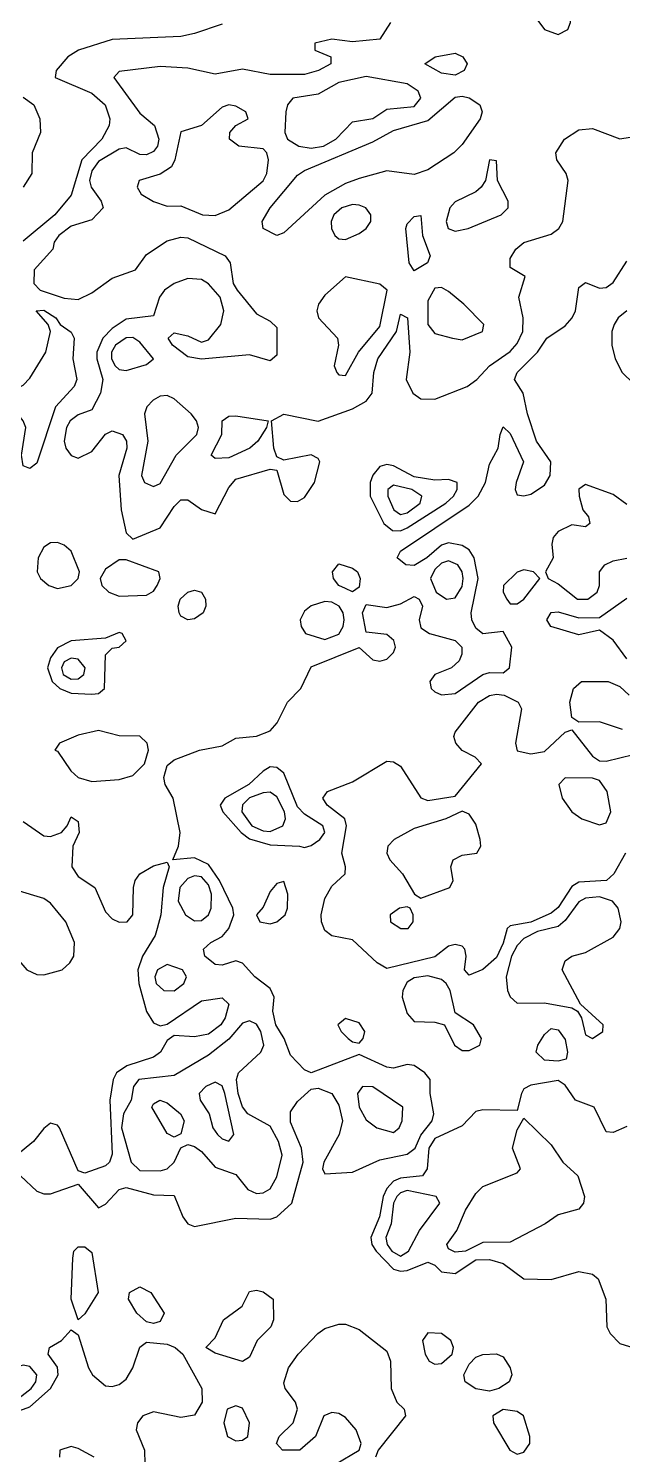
# Model space of a CAD drawing. Extents: x 425119 to 428731, y 1576976 to 1581037.
# Drawn here: x 425627 to 425887, y 1577873 to 1578496 of the extents above; entities that cross this region are included whole.
import ezdxf

# ---------------------------------------------------------------- set-up
doc = ezdxf.new("R2010")
doc.units = 21
doc.header["$MEASUREMENT"] = 0
doc.layers.add('C-TOPO-MAJR', color=3, linetype='Continuous')
doc.layers.add('C-TOPO-MINR', color=8, linetype='Continuous')

msp = doc.modelspace()

# ---------------------------------------------------------------- linework, layer by layer
at = {"layer": 'C-TOPO-MAJR', "elevation": 70}
for points in [[(425624.5, 1578465.89), (425629.17, 1578462.5), (425631.83, 1578456.5), (425632.05, 1578450.5), (425628.45, 1578441.5), (425628.24, 1578432.5), (425624.5, 1578426.59)], [(425888.5, 1578220.49), (425882.5, 1578228.62), (425876.5, 1578232.9), (425867.5, 1578230.95), (425855.27, 1578234.5), (425853.54, 1578237.5), (425855.5, 1578240.64), (425858.5, 1578240.92), (425867.5, 1578238.4), (425876.5, 1578238.46), (425888.5, 1578246.96)], [(425886.66, 1578189.5), (425876.5, 1578192.91), (425867.5, 1578192.74), (425864.5, 1578194.75), (425863.64, 1578201.5), (425865.2, 1578207.5), (425868.66, 1578210.5), (425880.37, 1578210.5), (425885.5, 1578208.27), (425889.61, 1578204.5)], [(425887.95, 1578135.5), (425882.84, 1578126.5), (425879.57, 1578123.5), (425867.5, 1578122.85), (425864.5, 1578120.87), (425858.5, 1578111.68), (425855.5, 1578109.2), (425846.5, 1578105.34), (425837.5, 1578103.7), (425836.13, 1578102.5), (425834.5, 1578096.19), (425831.5, 1578089.91), (425825.5, 1578084.62), (425819.5, 1578082.18), (425819.5, 1578082.18), (425817.59, 1578084.5), (425818.21, 1578090.5), (425817.74, 1578093.5), (425816.5, 1578094.85), (425813.5, 1578095.62), (425810.5, 1578094.82), (425804.5, 1578090.23), (425783.5, 1578085.06), (425779.29, 1578087.5), (425768.5, 1578097.62), (425759.5, 1578099.38), (425756.5, 1578101.74), (425754.94, 1578105.5), (425754.89, 1578108.5), (425756.5, 1578115.69), (425759.5, 1578121), (425765.41, 1578126.5), (425765.54, 1578129.5), (425763.93, 1578135.5), (425765.94, 1578147.5), (425765.18, 1578150.5), (425757.47, 1578156.5), (425755.56, 1578159.5), (425757.65, 1578162.5), (425768.5, 1578166.65), (425783.5, 1578175.7), (425786.5, 1578175.4), (425789.5, 1578173.44), (425798.5, 1578159.65), (425801.5, 1578158.47), (425813.5, 1578160.37), (425824.91, 1578174.5), (425822.21, 1578177.5), (425816.5, 1578180.34), (425813.81, 1578183.5), (425812.87, 1578186.5), (425813.5, 1578188.39), (425823.59, 1578201.5), (425828.5, 1578204.46), (425831.5, 1578204.94), (425834.89, 1578204.5), (425840.99, 1578201.5), (425842.41, 1578198.5), (425839.89, 1578183.5), (425840.5, 1578180.15), (425846.5, 1578178.9), (425852.5, 1578179.98), (425861.5, 1578188.32), (425864.5, 1578189.42), (425873.5, 1578177.92), (425876.5, 1578175.81), (425879.5, 1578175.68), (425891.5, 1578178.63)], [(425612.5, 1577888.08), (425627.5, 1577893.48), (425636.51, 1577901.5), (425639.76, 1577907.5), (425639.5, 1577910.77), (425635.47, 1577916.5), (425636.09, 1577919.5), (425641.32, 1577922.5), (425645.5, 1577927.18), (425648.5, 1577924.94), (425653.02, 1577910.5), (425654.83, 1577907.5), (425660.5, 1577902.74), (425663.5, 1577902.32), (425666.5, 1577903.2), (425669.5, 1577905.66), (425672.44, 1577910.5), (425675.5, 1577919.53), (425678.5, 1577921.83), (425687.5, 1577920.89), (425691.03, 1577919.5), (425694.32, 1577916.5), (425702.62, 1577901.5), (425702.85, 1577895.5), (425699.5, 1577889.82), (425693.5, 1577888.78), (425681.5, 1577891.29), (425676.81, 1577889.5), (425674.45, 1577886.5), (425673.92, 1577883.5), (425677.6, 1577874.5), (425677.73, 1577868.5)], [(425761.13, 1577868.5), (425771.48, 1577874.5), (425772.28, 1577877.5), (425770.16, 1577883.5), (425765.5, 1577888.91), (425762.5, 1577890.65), (425759.5, 1577891.07), (425755.95, 1577889.5), (425752.37, 1577880.5), (425745.48, 1577874.5), (425737.91, 1577874.5), (425735.33, 1577877.5), (425736.45, 1577880.5), (425742.55, 1577886.5), (425744.52, 1577892.5), (425743.65, 1577895.5), (425739.07, 1577901.5), (425738.5, 1577904.02), (425740.6, 1577910.5), (425744.72, 1577916.5), (425753.33, 1577925.5), (425756.5, 1577927.73), (425762.5, 1577929.7), (425765.5, 1577929.57), (425771.5, 1577927.23), (425783.5, 1577917.81), (425785.21, 1577913.5), (425785.39, 1577901.5), (425787.93, 1577895.5), (425791.13, 1577892.5), (425791.78, 1577889.5), (425779.81, 1577874.5), (425778.58, 1577871.5)], [(425655.6, 1577871.5), (425648.5, 1577875.26), (425645.5, 1577876.16), (425640.61, 1577874.5), (425640.34, 1577871.5)]]:
    msp.add_lwpolyline(points, dxfattribs=at)
for points in [[(425868.84, 1578150.5), (425876.5, 1578147.86), (425879.5, 1578148.72), (425881.52, 1578153.5), (425879.95, 1578162.5), (425876.5, 1578167.24), (425873.5, 1578168.29), (425861.5, 1578168.34), (425858.8, 1578165.5), (425860.31, 1578159.5), (425864.5, 1578153.59), (425868.84, 1578150.5)], [(425795.64, 1578117.5), (425798.5, 1578115.84), (425811.07, 1578120.5), (425812.6, 1578123.5), (425811.59, 1578129.5), (425812.64, 1578132.5), (425816.5, 1578134.57), (425822.94, 1578135.5), (425824.71, 1578138.5), (425824.44, 1578141.5), (425822.5, 1578148.09), (425819.5, 1578152.57), (425816.5, 1578153.88), (425809.32, 1578150.5), (425795.5, 1578146.29), (425786.72, 1578141.5), (425783.98, 1578138.5), (425783.52, 1578135.5), (425784.93, 1578132.5), (425790.45, 1578126.5), (425795.64, 1578117.5)], [(425789.71, 1578102.5), (425792.96, 1578102.5), (425795.04, 1578105.5), (425795.13, 1578108.5), (425793.7, 1578111.5), (425792.5, 1578112.05), (425789.14, 1578111.5), (425785.08, 1578108.5), (425785.23, 1578105.5), (425789.71, 1578102.5)], [(425852.5, 1578045.05), (425848.93, 1578048.5), (425849.62, 1578051.5), (425852.5, 1578056.19), (425855.5, 1578058.85), (425858.5, 1578058.31), (425861.5, 1578054.12), (425862.61, 1578048.5), (425861.93, 1578045.5), (425858.5, 1578044.57), (425852.5, 1578045.05)], [(425648.5, 1577931.48), (425645.52, 1577940.5), (425646.28, 1577958.5), (425646.67, 1577961.5), (425648.5, 1577963.45), (425651.5, 1577963.44), (425654.5, 1577960.97), (425657.39, 1577943.5), (425651.5, 1577934.21), (425648.5, 1577931.48)], [(425678.5, 1577930.68), (425674.27, 1577934.5), (425670.6, 1577940.5), (425671.08, 1577943.5), (425675.5, 1577945.99), (425680.39, 1577943.5), (425686.23, 1577934.5), (425684.5, 1577930.77), (425681.5, 1577929.86), (425678.5, 1577930.68)], [(425720.5, 1577913.29), (425708.5, 1577916.96), (425704.41, 1577919.5), (425708.5, 1577923.65), (425712.2, 1577931.5), (425720.3, 1577937.5), (425723.5, 1577943.94), (425726.5, 1577944.53), (425729.5, 1577943.82), (425733.79, 1577940.5), (425733.99, 1577931.5), (425732.81, 1577928.5), (425726.8, 1577922.5), (425723.5, 1577915.19), (425720.5, 1577913.29)], [(425822.5, 1577901.39), (425817.86, 1577904.5), (425817.22, 1577907.5), (425819.5, 1577912.13), (425822.5, 1577915.19), (425825.5, 1577916.32), (425831.5, 1577916.71), (425834.5, 1577915.4), (425837.54, 1577910.5), (425838.16, 1577907.5), (425837.09, 1577904.5), (425832.56, 1577901.5), (425828.5, 1577900.37), (425822.5, 1577901.39)]]:
    msp.add_lwpolyline(points, close=True, dxfattribs=at)
at = {"layer": 'C-TOPO-MINR'}
for points, elevation in [([(425852.58, 1578495.5), (425858.5, 1578493.25), (425862.67, 1578495.5), (425863.92, 1578498.5), (425864.25, 1578504.5), (425862.28, 1578510.5), (425855.5, 1578513.03), (425843.5, 1578511.91), (425839.08, 1578510.5), (425839.31, 1578507.5), (425846.5, 1578503.5), (425852.58, 1578495.5)], 73), ([(425807.5, 1578476.4), (425800.12, 1578480.5), (425804.65, 1578483.5), (425813.5, 1578485.07), (425816.85, 1578483.5), (425818.67, 1578480.5), (425817.36, 1578477.5), (425813.5, 1578475.48), (425807.5, 1578476.4)], 72), ([(425745.09, 1578444.5), (425750.5, 1578443.55), (425755.88, 1578444.5), (425761.19, 1578447.5), (425768.5, 1578455.1), (425777.5, 1578456.54), (425783.5, 1578460.67), (425795.5, 1578461.87), (425798.46, 1578465.5), (425797.29, 1578468.5), (425792.5, 1578471.69), (425774.5, 1578474.88), (425762.5, 1578472.24), (425753.5, 1578467.24), (425742.44, 1578465.5), (425740.16, 1578462.5), (425739.4, 1578459.5), (425738.94, 1578450.5), (425740.12, 1578447.5), (425745.09, 1578444.5)], 73), ([(425729.5, 1578408.45), (425729.02, 1578411.5), (425732.47, 1578417.5), (425744.5, 1578431.77), (425747.5, 1578433.87), (425777.5, 1578446.33), (425786.5, 1578451.32), (425801.5, 1578455.63), (425813.5, 1578465.93), (425816.5, 1578466.39), (425819.5, 1578465.56), (425824.21, 1578462.5), (425825.22, 1578459.5), (425824.36, 1578456.5), (425816.5, 1578445.2), (425812.89, 1578441.5), (425801.5, 1578434.21), (425795.5, 1578432.12), (425783.5, 1578433.67), (425771.5, 1578430.42), (425765.5, 1578428.2), (425756.5, 1578423.05), (425738.5, 1578406.66), (425735.5, 1578405.5), (425729.5, 1578408.45)], 72), ([(425702.91, 1578414.5), (425708.5, 1578414.16), (425714.5, 1578416.66), (425729.5, 1578429.35), (425731.03, 1578432.5), (425731.8, 1578438.5), (425731.07, 1578441.5), (425729.5, 1578443.39), (425718.85, 1578444.5), (425714.71, 1578447.5), (425714.88, 1578450.5), (425717.5, 1578453.47), (425722.86, 1578456.5), (425721.86, 1578459.5), (425717.5, 1578461.91), (425714.5, 1578462.5), (425711.5, 1578461.55), (425702.5, 1578453.56), (425693.5, 1578450.81), (425690.82, 1578438.5), (425689.39, 1578435.5), (425684.5, 1578432.21), (425675.27, 1578429.5), (425674.33, 1578426.5), (425676.13, 1578423.5), (425681.5, 1578420.26), (425687.5, 1578418.33), (425693.5, 1578418.47), (425702.91, 1578414.5)], 73), ([(425810.42, 1578408.5), (425813.5, 1578407.36), (425819.14, 1578408.5), (425833.51, 1578414.5), (425836.67, 1578417.5), (425836.67, 1578420.5), (425831.98, 1578429.5), (425831.5, 1578438.03), (425828.39, 1578438.5), (425826.77, 1578429.5), (425824.81, 1578426.5), (425822.5, 1578424.48), (425813.5, 1578420.18), (425811.18, 1578417.5), (425809.45, 1578411.5), (425810.42, 1578408.5)], 73), ([(425760.88, 1578405.5), (425762.5, 1578403.92), (425765.5, 1578403.65), (425771.5, 1578406.32), (425774.48, 1578408.5), (425776.5, 1578411.5), (425776.63, 1578414.5), (425774.34, 1578417.5), (425771.5, 1578418.73), (425768.5, 1578419.02), (425763.87, 1578417.5), (425760.41, 1578414.5), (425759.24, 1578411.5), (425759.38, 1578408.5), (425760.88, 1578405.5)], 73), ([(425795.5, 1578389.97), (425793.29, 1578393.5), (425791.89, 1578408.5), (425792.5, 1578410.52), (425795.5, 1578413.7), (425798.5, 1578414.13), (425799.14, 1578405.5), (425802.48, 1578396.5), (425801.36, 1578393.5), (425795.5, 1578389.97)], 72), ([(425761.69, 1578345.5), (425762.5, 1578344.53), (425765.5, 1578344.25), (425771.15, 1578354.5), (425780.5, 1578365.73), (425783.76, 1578381.5), (425780.5, 1578384.16), (425765.5, 1578387.44), (425756.5, 1578379.43), (425753.69, 1578375.5), (425752.93, 1578372.5), (425753.62, 1578369.5), (425761.95, 1578360.5), (425762.45, 1578357.5), (425760.53, 1578348.5), (425761.69, 1578345.5)], 73), ([(425812.35, 1578360.5), (425816.5, 1578359.85), (425825.43, 1578363.5), (425825.95, 1578366.5), (425817.27, 1578375.5), (425810.5, 1578381.03), (425807.5, 1578382.73), (425804.5, 1578382.37), (425801.5, 1578376.95), (425801.5, 1578366.49), (425804.5, 1578362.66), (425812.35, 1578360.5)], 73), ([(425624.5, 1578304.81), (425623.73, 1578309.5), (425625.62, 1578321.5), (425624.45, 1578324.5), (425617.23, 1578333.5), (425617.89, 1578336.5), (425624.5, 1578340.05), (425627.5, 1578343.11), (425634.44, 1578354.5), (425636.41, 1578363.5), (425635.48, 1578366.5), (425630.16, 1578372.5), (425633.5, 1578372.77), (425638.83, 1578369.5), (425640.74, 1578366.5), (425645.5, 1578363.23), (425646.87, 1578360.5), (425646.27, 1578351.5), (425648, 1578342.5), (425646.78, 1578339.5), (425638.65, 1578330.5), (425630.5, 1578305.88), (425627.5, 1578303.64), (425624.5, 1578304.81)], 71), ([(425664.75, 1578348.5), (425666.5, 1578346.91), (425669.5, 1578346.49), (425678.5, 1578349.12), (425681.52, 1578351.5), (425675.5, 1578358.76), (425672.5, 1578360.79), (425669.5, 1578360.74), (425664.89, 1578357.5), (425663.14, 1578354.5), (425663.09, 1578351.5), (425664.75, 1578348.5)], 73), ([(425677.52, 1578297.5), (425681.5, 1578295.67), (425684.5, 1578297.01), (425691.36, 1578309.5), (425700.42, 1578318.5), (425701.21, 1578321.5), (425700.29, 1578324.5), (425697.92, 1578327.5), (425690.5, 1578334), (425687.5, 1578335.56), (425684.5, 1578335.28), (425681.38, 1578333.5), (425678.57, 1578330.5), (425677.55, 1578327.5), (425679.01, 1578315.5), (425676.31, 1578300.5), (425677.52, 1578297.5)], 73), ([(425708.5, 1578308.02), (425706.76, 1578309.5), (425711.39, 1578318.5), (425711.62, 1578324.5), (425714.5, 1578326.46), (425717.5, 1578326.56), (425731.67, 1578324.5), (425730.99, 1578321.5), (425727.18, 1578315.5), (425723.67, 1578312.5), (425714.5, 1578308.3), (425708.5, 1578308.02)], 72), ([(425786.09, 1578276.5), (425789.5, 1578276.41), (425792.5, 1578277.7), (425809.33, 1578288.5), (425812.73, 1578291.5), (425814.36, 1578294.5), (425814.29, 1578297.5), (425810.5, 1578298.81), (425804.5, 1578298.48), (425795.5, 1578299.92), (425786.5, 1578304.7), (425783.5, 1578305.38), (425780.5, 1578304.41), (425777.5, 1578300.76), (425776.33, 1578297.5), (425776.25, 1578291.5), (425782.29, 1578279.5), (425786.09, 1578276.5)], 72), ([(425786.58, 1578285.5), (425789.5, 1578283.49), (425792.5, 1578284.25), (425798.11, 1578288.5), (425798.86, 1578291.5), (425794.53, 1578294.5), (425786.5, 1578296.3), (425784.01, 1578294.5), (425783.94, 1578291.5), (425786.58, 1578285.5)], 73), ([(425635.74, 1578252.5), (425639.5, 1578251.13), (425645.5, 1578252.5), (425648.5, 1578255.5), (425649.12, 1578258.5), (425645.49, 1578267.5), (425642.5, 1578270.17), (425639.5, 1578271.22), (425636.5, 1578271.11), (425633.5, 1578269.25), (425631.14, 1578264.5), (425630.71, 1578258.5), (425632.04, 1578255.5), (425635.74, 1578252.5)], 72), ([(425661.95, 1578249.5), (425666.5, 1578247.78), (425678.5, 1578248.25), (425681.5, 1578249.98), (425683.08, 1578252.5), (425684.48, 1578255.5), (425683.91, 1578258.5), (425669.5, 1578263.7), (425666.5, 1578263.67), (425660.5, 1578259.59), (425658.24, 1578255.5), (425658.98, 1578252.5), (425661.95, 1578249.5)], 72), ([(425765.5, 1578251.09), (425762.5, 1578252.53), (425760.25, 1578255.5), (425759.83, 1578258.5), (425762.5, 1578261.91), (425768.5, 1578260.04), (425770.71, 1578258.5), (425771.88, 1578255.5), (425771.5, 1578251.77), (425768.5, 1578249.71), (425765.5, 1578251.09)], 71), ([(425809.62, 1578246.5), (425813.5, 1578247.09), (425816.5, 1578252), (425816.98, 1578255.5), (425816.47, 1578258.5), (425814.59, 1578261.5), (425810.5, 1578263.25), (425807.5, 1578262.17), (425804.5, 1578259.4), (425802.67, 1578255.5), (425805.17, 1578249.5), (425809.62, 1578246.5)], 72), ([(425835.97, 1578246.5), (425837.5, 1578244.42), (425840.5, 1578244.4), (425843.5, 1578246.45), (425850.49, 1578255.5), (425847.77, 1578258.5), (425843.5, 1578259.27), (425840.5, 1578258.35), (425834.58, 1578252.5), (425834.38, 1578249.5), (425835.97, 1578246.5)], 71), ([(425696.5, 1578237.45), (425693.5, 1578239.09), (425692.78, 1578240.5), (425692.36, 1578243.5), (425693.16, 1578246.5), (425696.5, 1578249.57), (425699.5, 1578250.4), (425702.5, 1578249.59), (425704.33, 1578246.5), (425704.42, 1578243.5), (425703.23, 1578240.5), (425699.5, 1578237.9), (425696.5, 1578237.45)], 71), ([(425748.03, 1578231.5), (425756.5, 1578228.83), (425762.5, 1578231.24), (425764.45, 1578234.5), (425764.92, 1578237.5), (425764.52, 1578240.5), (425762.73, 1578243.5), (425759.5, 1578245.13), (425756.5, 1578245.42), (425750.5, 1578243.55), (425747.5, 1578241.32), (425745.68, 1578237.5), (425746.07, 1578234.5), (425748.03, 1578231.5)], 72), ([(425640.57, 1578207.5), (425645.5, 1578205.39), (425654.5, 1578205.03), (425657.5, 1578205.28), (425660.08, 1578207.5), (425660.5, 1578222.24), (425663.5, 1578225.08), (425666.5, 1578225.58), (425669.5, 1578228.29), (425667.88, 1578231.5), (425666.5, 1578231.89), (425660.5, 1578229.41), (425645.5, 1578228.29), (425639.5, 1578225.19), (425636.5, 1578220.89), (425635.22, 1578216.5), (425637.26, 1578210.5), (425640.57, 1578207.5)], 72), ([(425642.08, 1578213.5), (425645.5, 1578211.54), (425648.5, 1578211.73), (425651.05, 1578213.5), (425651.58, 1578216.5), (425648.5, 1578220.26), (425645.5, 1578220.68), (425642.5, 1578219.15), (425641.29, 1578216.5), (425642.08, 1578213.5)], 73), ([(425648.64, 1578168.5), (425654.5, 1578166.83), (425666.5, 1578167.73), (425672.5, 1578169.42), (425677.62, 1578174.5), (425679.35, 1578180.5), (425678.77, 1578183.5), (425675.5, 1578186.64), (425666.5, 1578186.82), (425657.5, 1578189.05), (425648.5, 1578187.02), (425640.36, 1578183.5), (425638.31, 1578180.5), (425639.5, 1578180.08), (425645.42, 1578171.5), (425648.64, 1578168.5)], 72), ([(425745.34, 1578138.5), (425747.5, 1578138.01), (425750.5, 1578138.82), (425754.19, 1578141.5), (425756.38, 1578144.5), (425755.52, 1578147.5), (425747.5, 1578152.6), (425744.5, 1578155.78), (425738.5, 1578170.4), (425735.5, 1578172.98), (425732.5, 1578173.18), (425729.5, 1578171.29), (425723.14, 1578165.5), (425712.65, 1578159.5), (425710.74, 1578156.5), (425711.87, 1578153.5), (425719.85, 1578144.5), (425723.5, 1578141.8), (425732.5, 1578139.06), (425745.34, 1578138.5)], 71), ([(425724.57, 1578147.5), (425729.5, 1578145.23), (425732.5, 1578145.01), (425738.02, 1578147.5), (425739.28, 1578150.5), (425738.75, 1578153.5), (425735.5, 1578160.16), (425732.5, 1578162.11), (425729.5, 1578161.88), (425723.5, 1578159.62), (425720.5, 1578156.65), (425720.18, 1578153.5), (425724.57, 1578147.5)], 72), ([(425695.47, 1578108.5), (425699.5, 1578105.89), (425702.5, 1578106.04), (425705.5, 1578108.51), (425706.72, 1578111.5), (425706.86, 1578117.5), (425705.5, 1578121.66), (425702.5, 1578125.1), (425699.5, 1578125.58), (425696.5, 1578124.43), (425692.97, 1578120.5), (425692.37, 1578114.5), (425695.47, 1578108.5)], 72), ([(425728.07, 1578105.5), (425732.5, 1578104.65), (425735.52, 1578105.5), (425739.04, 1578108.5), (425740.13, 1578111.5), (425740.27, 1578117.5), (425738.5, 1578123.17), (425735.5, 1578122.2), (425732.5, 1578118.7), (425729.5, 1578111.95), (425726.62, 1578108.5), (425728.07, 1578105.5)], 71), ([(425626.17, 1578084.5), (425630.5, 1578082.51), (425633.5, 1578082.24), (425641.58, 1578084.5), (425644.99, 1578087.5), (425646.75, 1578090.5), (425646.91, 1578096.5), (425643.22, 1578105.5), (425636.5, 1578113.65), (425633.5, 1578115.72), (425621.5, 1578119.3), (425618.5, 1578118.38), (425612.56, 1578114.5), (425610.4, 1578111.5), (425610.4, 1578108.5), (425620.98, 1578090.5), (425626.17, 1578084.5)], 71), ([(425873.47, 1578054.5), (425878.02, 1578057.5), (425878.1, 1578060.5), (425868.2, 1578069.5), (425860.31, 1578084.5), (425861.5, 1578088.39), (425864.5, 1578090.41), (425870.5, 1578092), (425882.5, 1578098.82), (425885.46, 1578102.5), (425886.02, 1578105.5), (425884.66, 1578111.5), (425882.22, 1578114.5), (425876.5, 1578116.45), (425870.5, 1578115.82), (425867.5, 1578114.17), (425861.5, 1578106.03), (425858.5, 1578103.45), (425849.5, 1578101.2), (425843.5, 1578098.25), (425840.5, 1578095.06), (425838.13, 1578090.5), (425835.71, 1578081.5), (425836.29, 1578075.5), (425837.5, 1578072.73), (425840.5, 1578069.97), (425852.5, 1578070.12), (425864.5, 1578067.84), (425866.9, 1578066.5), (425868.63, 1578063.5), (425870.5, 1578056.12), (425873.47, 1578054.5)], 71), ([(425686.04, 1578075.5), (425690.5, 1578075.39), (425694.76, 1578078.5), (425696.01, 1578081.5), (425694.18, 1578084.5), (425687.5, 1578086.78), (425683.34, 1578084.5), (425682.12, 1578081.5), (425682.72, 1578078.5), (425686.04, 1578075.5)], 72), ([(425813.22, 1578051.5), (425816.5, 1578049.24), (425819.5, 1578049.25), (425824.19, 1578051.5), (425824.99, 1578054.5), (425821.43, 1578060.5), (425813.5, 1578065.77), (425811.28, 1578075.5), (425809.5, 1578078.5), (425807.5, 1578080.23), (425801.5, 1578081.9), (425795.5, 1578080.98), (425792.5, 1578079.05), (425790.49, 1578075.5), (425790.25, 1578072.5), (425792.5, 1578065.41), (425795.5, 1578061.87), (425804.5, 1578061.56), (425808.84, 1578060.5), (425813.22, 1578051.5)], 71), ([(425722.82, 1577988.5), (425726.5, 1577986.8), (425729.5, 1577987.03), (425732.5, 1577988.76), (425735.5, 1577994.05), (425737.84, 1578003.5), (425736.25, 1578009.5), (425732.5, 1578016.18), (425722.75, 1578021.5), (425720.5, 1578024.56), (425718.59, 1578030.5), (425717.84, 1578036.5), (425718.72, 1578039.5), (425728.5, 1578048.5), (425729.74, 1578051.5), (425728.51, 1578057.5), (425726.5, 1578060.76), (425723.5, 1578062.27), (425720.5, 1578061.23), (425714.5, 1578054.24), (425705.5, 1578047.13), (425690.5, 1578038.34), (425675.16, 1578036.5), (425672.74, 1578033.5), (425671.75, 1578027.5), (425668.36, 1578021.5), (425667.47, 1578015.5), (425671.8, 1578000.5), (425675.5, 1577996.82), (425684.5, 1577996.72), (425687.5, 1577997.59), (425690.5, 1578000.5), (425693.5, 1578006.75), (425696.5, 1578008.21), (425699.5, 1578007.33), (425702.5, 1578005.08), (425708.5, 1577998.2), (425717.5, 1577994.99), (425722.82, 1577988.5)], 72), ([(425766.59, 1578054.5), (425768.5, 1578052.99), (425771.5, 1578052.5), (425773.27, 1578054.5), (425773.98, 1578057.5), (425771.5, 1578061.29), (425765.5, 1578063.21), (425762.17, 1578060.5), (425763.59, 1578057.5), (425766.59, 1578054.5)], 71), ([(425709.56, 1578012.5), (425711.5, 1578010.65), (425714.5, 1578009.63), (425716.62, 1578012.5), (425712.72, 1578030.5), (425711.5, 1578033.85), (425708.5, 1578035.36), (425704.47, 1578033.5), (425701.56, 1578030.5), (425701.98, 1578027.5), (425705.87, 1578021.5), (425707.45, 1578015.5), (425709.56, 1578012.5)], 73), ([(425779.17, 1578015.5), (425786.5, 1578013.38), (425788.89, 1578015.5), (425790.23, 1578018.5), (425790.55, 1578024.5), (425777.5, 1578033.39), (425772.97, 1578033.5), (425770.69, 1578030.5), (425771.5, 1578024.53), (425774.5, 1578018.98), (425779.17, 1578015.5)], 72), ([(425690.5, 1578011.3), (425687.5, 1578012.94), (425680.82, 1578024.5), (425681.5, 1578025.95), (425684.23, 1578027.5), (425687.5, 1578026.33), (425693.33, 1578021.5), (425694.91, 1578018.5), (425693.5, 1578012.82), (425690.5, 1578011.3)], 72), ([(425813.5, 1577961.11), (425810.5, 1577962.56), (425809.87, 1577964.5), (425814.21, 1577970.5), (425817.91, 1577979.5), (425822.5, 1577986.81), (425825.5, 1577989.76), (425840.5, 1577995.72), (425842.04, 1577997.5), (425838.49, 1578006.5), (425840.5, 1578014.57), (425843.5, 1578019.6), (425855.5, 1578008.02), (425860.46, 1578000.5), (425867.08, 1577994.5), (425869.99, 1577985.5), (425869.57, 1577982.5), (425867.5, 1577979.94), (425858.5, 1577977.43), (425852.84, 1577973.5), (425837.5, 1577965.42), (425825.5, 1577965.39), (425817.99, 1577961.5), (425813.5, 1577961.11)], 71), ([(425785.79, 1577961.5), (425789.5, 1577959.3), (425793.11, 1577961.5), (425797.82, 1577970.5), (425806.67, 1577982.5), (425805.09, 1577985.5), (425792.5, 1577988.02), (425789.5, 1577987.07), (425787.9, 1577985.5), (425786.49, 1577982.5), (425785.5, 1577973.5), (425783.17, 1577967.5), (425783.64, 1577964.5), (425785.79, 1577961.5)], 72), ([(425802.08, 1577913.5), (425804.5, 1577912.17), (425807.5, 1577912.5), (425812.09, 1577916.5), (425812.7, 1577919.5), (425811.5, 1577922.5), (425807.5, 1577925.56), (425801.5, 1577925.91), (425799.15, 1577922.5), (425800.33, 1577916.5), (425802.08, 1577913.5)], 71), ([(425611.94, 1577898.5), (425615.5, 1577895.84), (425621.5, 1577896.47), (425627.99, 1577901.5), (425630.08, 1577904.5), (425630.51, 1577907.5), (425627.5, 1577911.09), (425624.5, 1577911.72), (425621.5, 1577910.89), (425613.73, 1577904.5), (425611.9, 1577901.5), (425611.94, 1577898.5)], 71), ([(425713.93, 1577880.5), (425717.5, 1577878.6), (425720.5, 1577878.91), (425722.8, 1577880.5), (425723.43, 1577886.5), (425720.5, 1577892.99), (425717.5, 1577893.98), (425713.77, 1577892.5), (425712.35, 1577886.5), (425713.93, 1577880.5)], 71), ([(425837.35, 1577874.5), (425840.5, 1577872.77), (425843.5, 1577873.69), (425846.15, 1577877.5), (425846.13, 1577880.5), (425843.39, 1577889.5), (425840.5, 1577891.43), (425834.5, 1577892.39), (425829.96, 1577889.5), (425830.14, 1577886.5), (425837.35, 1577874.5)], 71)]:
    msp.add_lwpolyline(points, close=True, dxfattribs=dict(at, elevation=elevation))
for points, elevation in [([(425711.5, 1578497.79), (425699.5, 1578493.68), (425693.5, 1578492.48), (425663.5, 1578491.16), (425648.79, 1578486.5), (425644.07, 1578483.5), (425638.99, 1578477.5), (425638.51, 1578474.5), (425654.5, 1578467.71), (425660.31, 1578462.5), (425662.46, 1578456.5), (425662.06, 1578453.5), (425658.94, 1578447.5), (425650.15, 1578438.5), (425645.5, 1578423.08), (425638.36, 1578414.5), (425624.5, 1578402.92)], 71), ([(425785.2, 1578498.5), (425780.5, 1578491.25), (425768.5, 1578490.13), (425759.5, 1578491.19), (425752.07, 1578489.5), (425752.13, 1578486.5), (425759.07, 1578483.5), (425759.1, 1578480.5), (425753.63, 1578477.5), (425747.5, 1578475.76), (425732.5, 1578475.76), (425720.5, 1578478.09), (425708.5, 1578475.89), (425696.5, 1578478.55), (425684.5, 1578479.24), (425666.5, 1578477.13), (425664.19, 1578474.5), (425675.5, 1578458.9), (425681.91, 1578453.5), (425683.88, 1578447.5), (425683.22, 1578444.5), (425681.5, 1578442.08), (425678.5, 1578440.65), (425675.5, 1578440.89), (425669.5, 1578443.8), (425666.5, 1578443.15), (425657.5, 1578437.74), (425654.5, 1578433.75), (425653.57, 1578429.5), (425654.19, 1578426.5), (425658.66, 1578420.5), (425659.51, 1578417.5), (425654.5, 1578412.35), (425645.5, 1578409.52), (425640.09, 1578405.5), (425638.1, 1578402.5), (425637.43, 1578399.5), (425629.33, 1578390.5), (425629.2, 1578384.5), (425632, 1578381.5), (425642.5, 1578378.01), (425648.5, 1578377.45), (425654.5, 1578380.36), (425663.5, 1578386.82), (425673.63, 1578390.5), (425678.5, 1578397.07), (425687.5, 1578403.11), (425693.5, 1578404.74), (425696.5, 1578404.38), (425712.85, 1578396.5), (425715, 1578393.5), (425716.36, 1578384.5), (425718.09, 1578381.5), (425726.5, 1578371.15), (425732.5, 1578367.97), (425735.5, 1578365.19), (425735.5, 1578353.14), (425732.5, 1578350.73), (425723.5, 1578353.33), (425702.5, 1578351.37), (425696.5, 1578352.35), (425689.87, 1578357.5), (425687.93, 1578360.5), (425690.5, 1578362.87), (425696.5, 1578361.66), (425702.5, 1578358.88), (425705.5, 1578359.78), (425710.93, 1578366.5), (425712.35, 1578372.5), (425710.73, 1578378.5), (425705.5, 1578384.3), (425702.5, 1578386.16), (425696.5, 1578386.58), (425690.5, 1578384.41), (425686.27, 1578381.5), (425684.15, 1578378.5), (425681.5, 1578370.27), (425669.5, 1578368.86), (425663.5, 1578364.85), (425659.29, 1578360.5), (425656.8, 1578354.5), (425656.78, 1578351.5), (425659.3, 1578342.5), (425658.3, 1578336.5), (425654.5, 1578329.26), (425648.5, 1578327.01), (425645.08, 1578324.5), (425643.45, 1578321.5), (425642.5, 1578315.5), (425643.25, 1578312.5), (425645.5, 1578309.24), (425648.5, 1578308.17), (425654.5, 1578311.06), (425660.5, 1578318.6), (425663.5, 1578320.1), (425668.02, 1578318.5), (425669.71, 1578315.5), (425669.84, 1578312.5), (425666.3, 1578300.5), (425667.38, 1578285.5), (425669.5, 1578275.54), (425672.5, 1578272.73), (425684.5, 1578277.67), (425690.5, 1578286.95), (425693.5, 1578289.89), (425696.5, 1578289.86), (425702.5, 1578285.7), (425708.5, 1578283.83), (425714.5, 1578295.29), (425717.5, 1578298.9), (425732.5, 1578303.29), (425735.5, 1578302.83), (425738.5, 1578292.31), (425741.5, 1578289.33), (425744.5, 1578289.12), (425747.5, 1578290.95), (425751.89, 1578297.5), (425754.32, 1578306.5), (425753.5, 1578308.04), (425750.5, 1578309.6), (425738.5, 1578307.24), (425735.5, 1578308.69), (425734.11, 1578312.5), (425733.06, 1578324.5), (425738.5, 1578327.38), (425753.5, 1578324.26), (425768.5, 1578329.62), (425774.5, 1578333.01), (425777.19, 1578336.5), (425777.84, 1578345.5), (425779.57, 1578351.5), (425787.74, 1578363.5), (425789.5, 1578371.13), (425792.55, 1578369.5), (425793.63, 1578354.5), (425792.06, 1578342.5), (425794.97, 1578336.5), (425798.5, 1578334.04), (425804.5, 1578333.88), (425818.67, 1578339.5), (425822.94, 1578342.5), (425828.5, 1578348.5), (425837.5, 1578354.78), (425840.5, 1578358.21), (425843.08, 1578363.5), (425843.19, 1578369.5), (425841.34, 1578378.5), (425844.09, 1578387.5), (425837.5, 1578391.46), (425837.5, 1578395.41), (425840, 1578399.5), (425843.5, 1578402.34), (425855.5, 1578406.02), (425858.82, 1578408.5), (425860.55, 1578411.5), (425862.88, 1578429.5), (425862.01, 1578432.5), (425857.98, 1578438.5), (425857.46, 1578441.5), (425861.32, 1578447.5), (425867.5, 1578451.64), (425873.5, 1578452.26), (425885.5, 1578447.65), (425915.5, 1578452.5)], 72), ([(425623.37, 1577994.5), (425630.5, 1577987.79), (425633.5, 1577986.54), (425636.5, 1577986.55), (425648.5, 1577990.85), (425657.5, 1577980.47), (425660.5, 1577982.05), (425666.5, 1577988.48), (425669.5, 1577989.43), (425681.5, 1577986.21), (425690.5, 1577985.89), (425694.36, 1577976.5), (425696.5, 1577973.43), (425699.5, 1577972.34), (425717.5, 1577975.94), (425732.5, 1577975.54), (425735.5, 1577976.6), (425742.05, 1577982.5), (425747.03, 1578000.5), (425746.25, 1578006.5), (425741.5, 1578017.98), (425741.5, 1578022.38), (425744.5, 1578026.97), (425750.5, 1578032.41), (425753.5, 1578032.76), (425759.5, 1578030.38), (425762.5, 1578025.42), (425764.2, 1578018.5), (425762.69, 1578012.5), (425756.06, 1578000.5), (425755.39, 1577997.5), (425756.5, 1577995.3), (425768.5, 1577996.01), (425780.5, 1578001.47), (425792.5, 1578003.88), (425795.93, 1578006.5), (425798.5, 1578012.28), (425803.33, 1578018.5), (425804.17, 1578021.5), (425802.55, 1578030.5), (425802.48, 1578036.5), (425800.21, 1578039.5), (425795.5, 1578042.74), (425792.5, 1578043.15), (425786.5, 1578041.47), (425783.5, 1578041.94), (425771.5, 1578047.47), (425750.5, 1578039.53), (425747.5, 1578040.73), (425741.5, 1578047.2), (425738.65, 1578054.5), (425734.95, 1578060.5), (425733.64, 1578066.5), (425734.25, 1578072.5), (425732.5, 1578076.41), (425725.81, 1578081.5), (425720.5, 1578087.36), (425717.5, 1578088.39), (425711.5, 1578086.6), (425708.5, 1578086.78), (425704.02, 1578090.5), (425703.33, 1578093.5), (425706.61, 1578096.5), (425711.5, 1578099.06), (425714.41, 1578102.5), (425716.7, 1578108.5), (425716.27, 1578111.5), (425710.31, 1578123.5), (425705.5, 1578130.51), (425699.5, 1578133.39), (425689.96, 1578132.5), (425692.45, 1578138.5), (425693.21, 1578144.5), (425690.15, 1578159.5), (425686.6, 1578165.5), (425686, 1578168.5), (425687.5, 1578173.78), (425690.5, 1578176.31), (425701.6, 1578180.5), (425711.5, 1578182.33), (425717.5, 1578185.79), (425726.5, 1578186.64), (425732.5, 1578189.02), (425735.65, 1578192.5), (425740.07, 1578201.5), (425746, 1578207.5), (425750.5, 1578216.86), (425771.5, 1578225.43), (425777.5, 1578219.95), (425780.5, 1578219.33), (425783.5, 1578220.21), (425786.5, 1578223.21), (425787.33, 1578225.5), (425786.67, 1578228.5), (425783.5, 1578231.04), (425774.5, 1578232.1), (425772.87, 1578240.5), (425774.5, 1578244.16), (425783.5, 1578242.88), (425789.5, 1578244.47), (425795.5, 1578247.73), (425797.7, 1578246.5), (425799.22, 1578243.5), (425797.7, 1578237.5), (425798.5, 1578234.04), (425802.17, 1578231.5), (425813.5, 1578228.5), (425816.32, 1578225.5), (425816.37, 1578222.5), (425815.13, 1578219.5), (425811.78, 1578216.5), (425804.61, 1578213.5), (425802.39, 1578210.5), (425802.97, 1578207.5), (425804.5, 1578206.02), (425807.5, 1578204.74), (425813.5, 1578205.25), (425825.5, 1578213.6), (425828.5, 1578214.47), (425834.5, 1578214.3), (425837.17, 1578216.5), (425838.28, 1578225.5), (425834.5, 1578232.43), (425825.5, 1578231.4), (425822.5, 1578233.81), (425820.72, 1578237.5), (425820.41, 1578240.5), (425823.5, 1578255.5), (425821.75, 1578264.5), (425819.5, 1578268.04), (425816.5, 1578270.01), (425810.5, 1578271.12), (425807.5, 1578270.14), (425801.12, 1578264.5), (425795.5, 1578261.23), (425791.82, 1578261.5), (425788.04, 1578264.5), (425789.54, 1578267.5), (425819.5, 1578287.65), (425823.57, 1578291.5), (425826.66, 1578297.5), (425828.5, 1578305.5), (425832.3, 1578312.5), (425833.09, 1578318.5), (425834.5, 1578321.75), (425837.5, 1578318.9), (425843.3, 1578306.5), (425840.15, 1578297.5), (425839.62, 1578294.5), (425840.5, 1578292.08), (425843.5, 1578291.62), (425846.5, 1578292.45), (425852.5, 1578296.27), (425854.95, 1578300.5), (425855.26, 1578306.5), (425849, 1578315.5), (425845.02, 1578327.5), (425843.21, 1578336.5), (425839.38, 1578342.5), (425840.63, 1578345.5), (425849.43, 1578354.5), (425853.6, 1578360.5), (425861.5, 1578365.94), (425864.64, 1578369.5), (425866.09, 1578372.5), (425867.5, 1578382.75), (425870.5, 1578384.85), (425876.5, 1578382.49), (425879.5, 1578382.64), (425882.5, 1578384.87), (425888.5, 1578394.15)], 71), ([(425888.5, 1578372.46), (425884.76, 1578369.5), (425882.93, 1578366.5), (425881.99, 1578363.5), (425881.96, 1578357.5), (425883.44, 1578351.5), (425886.55, 1578345.5), (425891.5, 1578340.71)], 71), ([(425888.5, 1578287.85), (425882.5, 1578292.3), (425870.5, 1578296.58), (425867.5, 1578294.56), (425867.63, 1578291.5), (425869.23, 1578285.5), (425871.75, 1578282.5), (425872.29, 1578279.5), (425870.5, 1578278.18), (425864.5, 1578278.99), (425858.5, 1578276.05), (425856.25, 1578273.5), (425855.65, 1578270.5), (425856.34, 1578264.5), (425852.98, 1578258.5), (425854.07, 1578255.5), (425858.5, 1578253.24), (425866.95, 1578246.5), (425866.95, 1578246.5), (425871.49, 1578246.5), (425875.49, 1578249.5), (425876.55, 1578252.5), (425876.64, 1578258.5), (425878.89, 1578261.5), (425882.5, 1578263.3), (425888.5, 1578264.45)], 71), ([(425624.5, 1578149.27), (425633.5, 1578143.06), (425636.5, 1578142.84), (425641.23, 1578144.5), (425643.83, 1578147.5), (425645.5, 1578151.42), (425648.5, 1578149.34), (425649.03, 1578144.5), (425646.3, 1578138.5), (425645.78, 1578129.5), (425648.5, 1578125.36), (425655.93, 1578120.5), (425660.5, 1578109.79), (425663.5, 1578106.78), (425666.5, 1578105.29), (425669.96, 1578105.5), (425672.49, 1578108.5), (425672.83, 1578120.5), (425673.49, 1578123.5), (425675.5, 1578126.39), (425681.5, 1578129.93), (425687.5, 1578131.52), (425688.32, 1578129.5), (425685.71, 1578120.5), (425684.69, 1578108.5), (425683.14, 1578102.5), (425682.29, 1578099.5), (425676.76, 1578090.5), (425674.62, 1578084.5), (425675.14, 1578078.5), (425678.5, 1578066.27), (425681.5, 1578061.39), (425684.5, 1578059.98), (425687.5, 1578060.7), (425702.5, 1578070.94), (425711.5, 1578072.25), (425714.52, 1578069.5), (425712.91, 1578063.5), (425711, 1578060.5), (425705.5, 1578056.34), (425699.5, 1578055.25), (425690.5, 1578055.77), (425687.5, 1578053.62), (425684.63, 1578048.5), (425681.5, 1578046.3), (425669.89, 1578042.5), (425665.32, 1578039.5), (425663.81, 1578036.5), (425662.48, 1578027.5), (425663.5, 1578003.93), (425662.22, 1578000.5), (425660.5, 1577998.77), (425651.5, 1577995.57), (425648.5, 1577996.65), (425640.4, 1578015.5), (425639.5, 1578016.65), (425636.5, 1578017.47), (425633.5, 1578015.22), (425629.07, 1578009.5), (425621.82, 1578003.5)], 71), ([(425888.5, 1578016.06), (425882.5, 1578013.37), (425879.5, 1578013.74), (425874.21, 1578024.5), (425866.05, 1578027.5), (425861.5, 1578034.16), (425858.5, 1578036.06), (425846.5, 1578034.05), (425843.5, 1578032.42), (425842.43, 1578030.5), (425840.5, 1578023.02), (425825.5, 1578023.34), (425822.5, 1578022.58), (425816.5, 1578016.29), (425804.5, 1578010.74), (425801.86, 1578006.5), (425801.17, 1577997.5), (425799.22, 1577994.5), (425789.5, 1577993.44), (425786.5, 1577992.08), (425783.5, 1577988.89), (425781.95, 1577985.5), (425780.34, 1577976.5), (425776.58, 1577967.5), (425777.03, 1577964.5), (425778.91, 1577961.5), (425786.5, 1577953.68), (425789.5, 1577952.77), (425792.5, 1577953.1), (425801.5, 1577956.67), (425804.5, 1577955.35), (425807.51, 1577952.5), (425813.5, 1577951.82), (425822.5, 1577957.68), (425828.5, 1577957.91), (425834.5, 1577956.13), (425843.5, 1577949.44), (425855.5, 1577949.13), (425867.5, 1577952.7), (425873.5, 1577951.52), (425875.98, 1577949.5), (425879.3, 1577940.5), (425879.77, 1577928.5), (425881.28, 1577925.5), (425885.5, 1577921.11), (425900.5, 1577916.56)], 71)]:
    msp.add_lwpolyline(points, dxfattribs=dict(at, elevation=elevation))

doc.saveas('drawing.dxf')
